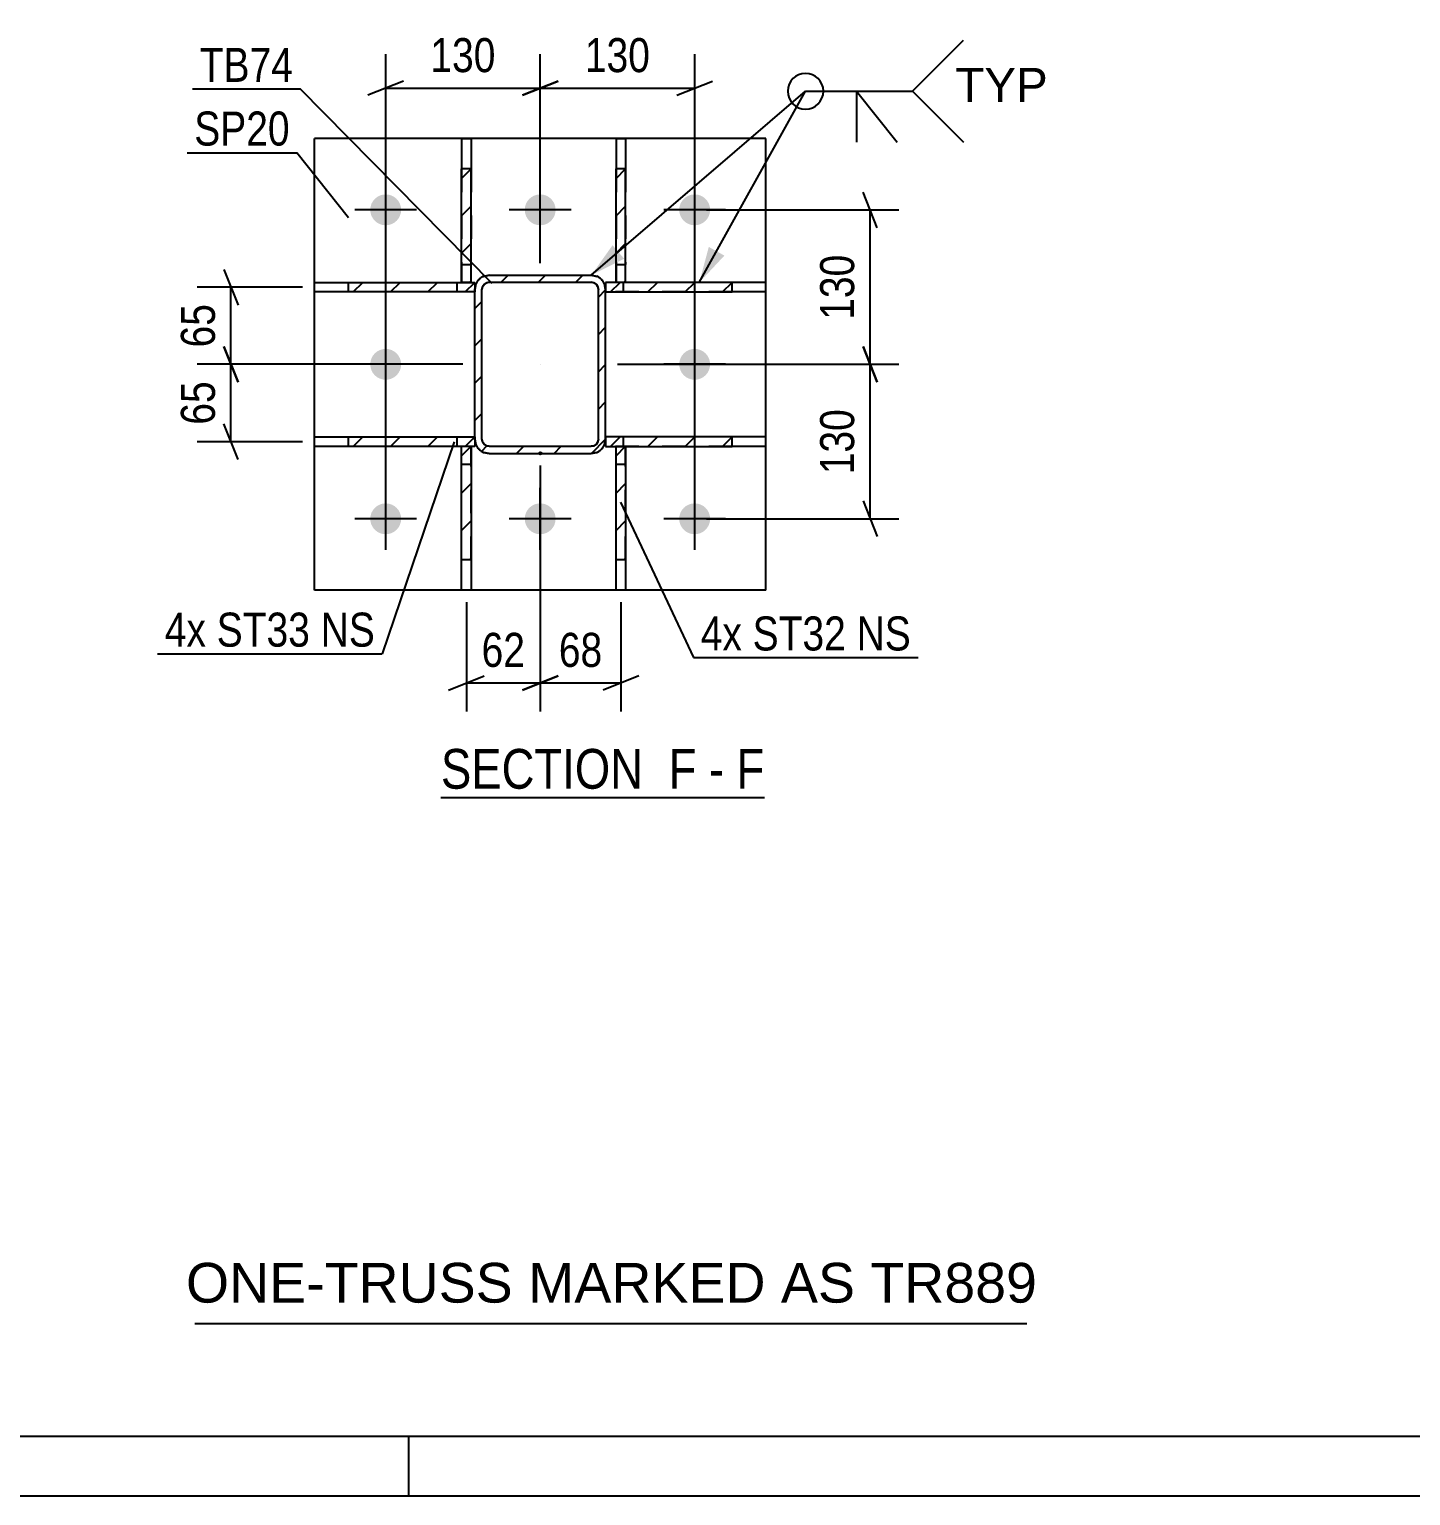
# Model space of a CAD drawing. Header units: millimetres. Extents: x -85 to 756, y -411 to 183.
# Drawn here: x 304.2 to 420.5, y -411.3 to -287.9 of the extents above; entities that cross this region are included whole.
import ezdxf

# ---------------------------------------------------------------- set-up
doc = ezdxf.new("R2010")
doc.units = ezdxf.units.MM
doc.linetypes.add('DXK_LINE_DOT2', pattern=[3.9198, 1.9599, -1.9599])
doc.linetypes.add('DXK_LINE_DOT3', pattern=[5.9187, 2.979, -0.9799, 0.9799, -0.9799])
doc.styles.add('Arial', font='ARIAL.TTF', dxfattribs={"height": 0.2})
doc.styles.add('Arial Narrow', font='ARIALN.TTF', dxfattribs={"height": 0.2})

# ---------------------------------------------------------------- blocks, each defined once
blk = doc.blocks.new('Unknown-814185790-1133')
at = {"color": 5, "linetype": 'Continuous'}
for p, q in [((-79.85, -406.26), (751.15, -406.26)), ((336.15, -411.26), (336.15, -406.26)), ((-84.85, -411.26), (756.15, -411.26))]:
    blk.add_line(p, q, dxfattribs=at)
blk = doc.blocks.new('Unknown-814185790-14881')
at = {"color": 7, "linetype": 'Continuous'}
blk.add_line((318.15, -396.76), (388.15, -396.76), dxfattribs=at)
at = {"color": 7, "style": 'Arial'}
blk.add_text('ONE-TRUSS MARKED AS TR889', height=3.3428, dxfattribs=at).set_placement((317.4, -395.01))
blk = doc.blocks.new('Unknown-814185790-17 - 2317')
at = {"color": 6, "linetype": 'Continuous'}
blk.add_line((338.86, -352.51), (366.08, -352.51), dxfattribs=at)
at = {"color": 0, "linetype": 'Continuous'}
for points in [[(356.97, -351.76), (356.97, -348.26), (338.86, -348.26), (338.86, -351.76)], [(360.36, -351.76), (360.36, -348.26), (358.02, -348.26), (358.02, -351.76)], [(362.68, -351.76), (362.68, -348.26), (361.41, -348.26), (361.41, -351.76)], [(366.08, -351.76), (366.08, -348.26), (363.73, -348.26), (363.73, -351.76)]]:
    blk.add_wipeout(points, dxfattribs=at)
at = {"color": 7, "linetype": 'Continuous', "style": 'Arial Narrow'}
for s, p in [('SECTION ', (338.86, -351.76)), ('F', (358.02, -351.76)), ('F', (363.73, -351.76)), ('-', (361.41, -351.76))]:
    blk.add_text(s, height=3.34, dxfattribs=at).set_placement(p)
blk = doc.blocks.new('Part-814185790-2402 - 2317')
at = {"linetype": 'Continuous'}
h = blk.add_hatch(dxfattribs=at)
h.set_pattern_fill('', scale=0.7, style=0, pattern_type=0)
h.set_pattern_definition([(45, (341.3982, -322.9457), (-1.57154, 1.57154), [])])
h.paths.add_polyline_path([(341.4, -332.5), (341.4, -322.95), (340.6, -322.95), (340.6, -332.5)])
at = {"color": 7, "linetype": 'DXK_LINE_DOT2'}
for p, q in [((340.6, -324.45), (340.6, -322.95)), ((340.6, -322.95), (341.4, -322.95)), ((341.4, -332.5), (341.4, -322.95)), ((340.6, -324.45), (341.4, -324.45)), ((340.6, -332.5), (340.6, -324.45))]:
    blk.add_line(p, q, dxfattribs=at)
at = {"color": 2, "linetype": 'Continuous'}
for p, q in [((340.6, -332.5), (340.6, -322.95)), ((340.6, -322.95), (341.4, -322.95)), ((341.4, -322.95), (341.4, -332.5)), ((340.6, -335.06), (340.6, -332.5)), ((341.4, -332.5), (340.6, -332.5)), ((341.4, -332.5), (341.4, -335.06)), ((341.4, -335.06), (340.6, -335.06))]:
    blk.add_line(p, q, dxfattribs=at)
blk = doc.blocks.new('Part-814185790-2386 - 2317')
at = {"linetype": 'Continuous'}
h = blk.add_hatch(dxfattribs=at)
h.set_pattern_fill('', scale=0.7, style=0, pattern_type=0)
h.set_pattern_definition([(45, (341.713, -322.156), (-1.57154, 1.57154), [])])
h.paths.add_polyline_path([(341.71, -322.96), (341.71, -322.16), (331.07, -322.16), (331.07, -322.96)])
at = {"color": 2, "linetype": 'Continuous'}
for p, q in [((328.21, -322.96), (328.21, -322.16)), ((328.21, -322.16), (331.07, -322.16)), ((331.07, -322.96), (328.21, -322.96)), ((331.07, -322.16), (341.71, -322.16)), ((331.07, -322.96), (331.07, -322.16)), ((341.71, -322.96), (331.07, -322.96)), ((341.71, -322.16), (341.71, -322.96))]:
    blk.add_line(p, q, dxfattribs=at)
at = {"color": 7, "linetype": 'DXK_LINE_DOT2'}
for p, q in [((331.07, -322.16), (341.71, -322.16)), ((341.71, -322.96), (331.07, -322.96)), ((340.21, -322.96), (340.21, -322.16)), ((341.71, -322.16), (341.71, -322.96))]:
    blk.add_line(p, q, dxfattribs=at)
blk = doc.blocks.new('Bolt-814185790-2327 - 2317')
at = {"linetype": 'Continuous'}
for points in [[(332.91, -303.05, -1), (335.51, -303.05, -1)], [(345.91, -303.05, -1), (348.51, -303.05, -1)], [(358.91, -303.05, -1), (361.51, -303.05, -1)], [(332.91, -316.05, -1), (335.51, -316.05, -1)], [(358.91, -316.05, -1), (361.51, -316.05, -1)], [(332.91, -329.05, -1), (335.51, -329.05, -1)], [(345.91, -329.05, -1), (348.51, -329.05, -1)], [(358.91, -329.05, -1), (361.51, -329.05, -1)]]:
    blk.add_hatch(color=1, dxfattribs=at).paths.add_polyline_path(points)
at = {"color": 1, "linetype": 'Continuous'}
for p, q in [((334.21, -305.65), (334.21, -300.45)), ((347.21, -305.65), (347.21, -300.45)), ((360.21, -305.65), (360.21, -300.45)), ((336.81, -303.05), (331.61, -303.05)), ((349.81, -303.05), (344.61, -303.05)), ((362.81, -303.05), (357.61, -303.05)), ((334.21, -318.65), (334.21, -313.45)), ((360.21, -318.65), (360.21, -313.45)), ((336.81, -316.05), (331.61, -316.05)), ((362.81, -316.05), (357.61, -316.05)), ((334.21, -331.65), (334.21, -326.45)), ((347.21, -331.65), (347.21, -326.45)), ((360.21, -331.65), (360.21, -326.45)), ((336.81, -329.05), (331.61, -329.05)), ((349.81, -329.05), (344.61, -329.05)), ((362.81, -329.05), (357.61, -329.05))]:
    blk.add_line(p, q, dxfattribs=at)
blk = doc.blocks.new('Part-814185790-2380 - 2317')
at = {"linetype": 'Continuous'}
h = blk.add_hatch(dxfattribs=at)
h.set_pattern_fill('', scale=0.7, style=0, pattern_type=0)
h.set_pattern_definition([(45, (363.361, -322.1557), (-1.57154, 1.57154), [])])
h.paths.add_polyline_path([(363.36, -322.96), (363.36, -322.16), (352.71, -322.16), (352.71, -322.96)])
at = {"color": 7, "linetype": 'DXK_LINE_DOT2'}
for p, q in [((363.36, -322.16), (352.71, -322.16)), ((352.71, -322.16), (352.71, -322.96)), ((363.36, -322.96), (352.71, -322.96)), ((354.21, -322.96), (354.21, -322.16))]:
    blk.add_line(p, q, dxfattribs=at)
at = {"color": 2, "linetype": 'Continuous'}
for p, q in [((363.36, -322.16), (352.71, -322.16)), ((352.71, -322.16), (352.71, -322.96)), ((352.71, -322.96), (363.36, -322.96)), ((366.21, -322.16), (363.36, -322.16)), ((363.36, -322.96), (363.36, -322.16)), ((366.21, -322.96), (363.36, -322.96)), ((366.21, -322.96), (366.21, -322.16))]:
    blk.add_line(p, q, dxfattribs=at)
blk = doc.blocks.new('Part-814185790-2364 - 2317')
at = {"color": 2, "linetype": 'Continuous'}
for p, q in [((328.21, -335.05), (328.21, -297.05)), ((366.21, -297.05), (328.21, -297.05)), ((366.21, -335.05), (366.21, -297.05)), ((366.21, -335.05), (328.21, -335.05))]:
    blk.add_line(p, q, dxfattribs=at)
blk = doc.blocks.new('Part-814185790-2385 - 2317')
at = {"linetype": 'Continuous'}
h = blk.add_hatch(dxfattribs=at)
h.set_pattern_fill('', scale=0.7, style=0, pattern_type=0)
h.set_pattern_definition([(45, (363.3611, -309.1557), (-1.57154, 1.57154), [])])
h.paths.add_polyline_path([(363.36, -309.96), (363.36, -309.16), (352.71, -309.16), (352.71, -309.96)])
at = {"color": 7, "linetype": 'DXK_LINE_DOT2'}
for p, q in [((363.36, -309.16), (352.71, -309.16)), ((352.71, -309.16), (352.71, -309.96)), ((354.21, -309.96), (354.21, -309.16)), ((363.36, -309.96), (352.71, -309.96))]:
    blk.add_line(p, q, dxfattribs=at)
at = {"color": 2, "linetype": 'Continuous'}
for p, q in [((363.36, -309.16), (352.71, -309.16)), ((352.71, -309.16), (352.71, -309.96)), ((366.21, -309.16), (363.36, -309.16)), ((363.36, -309.96), (363.36, -309.16)), ((366.21, -309.96), (366.21, -309.16)), ((352.71, -309.96), (363.36, -309.96)), ((366.21, -309.96), (363.36, -309.96))]:
    blk.add_line(p, q, dxfattribs=at)
blk = doc.blocks.new('Part-814185790-2387 - 2317')
at = {"linetype": 'Continuous'}
h = blk.add_hatch(dxfattribs=at)
h.set_pattern_fill('', scale=0.7, style=0, pattern_type=0)
h.set_pattern_definition([(45, (341.713, -309.156), (-1.57154, 1.57154), [])])
h.paths.add_polyline_path([(341.71, -309.96), (341.71, -309.16), (331.07, -309.16), (331.07, -309.96)])
at = {"color": 2, "linetype": 'Continuous'}
for p, q in [((328.21, -309.96), (328.21, -309.16)), ((328.21, -309.16), (331.07, -309.16)), ((331.07, -309.16), (341.71, -309.16)), ((331.07, -309.96), (331.07, -309.16)), ((341.71, -309.16), (341.71, -309.96)), ((331.07, -309.96), (328.21, -309.96)), ((341.71, -309.96), (331.07, -309.96))]:
    blk.add_line(p, q, dxfattribs=at)
at = {"color": 7, "linetype": 'DXK_LINE_DOT2'}
for p, q in [((331.07, -309.16), (341.71, -309.16)), ((340.21, -309.96), (340.21, -309.16)), ((341.71, -309.16), (341.71, -309.96)), ((341.71, -309.96), (331.07, -309.96))]:
    blk.add_line(p, q, dxfattribs=at)
blk = doc.blocks.new('Part-814185790-2403 - 2317')
at = {"linetype": 'Continuous'}
h = blk.add_hatch(dxfattribs=at)
h.set_pattern_fill('', scale=0.7, style=0, pattern_type=0)
h.set_pattern_definition([(45, (354.3976, -322.9457), (-1.57154, 1.57154), [])])
h.paths.add_polyline_path([(354.4, -332.5), (354.4, -322.95), (353.6, -322.95), (353.6, -332.5)])
at = {"color": 7, "linetype": 'DXK_LINE_DOT2'}
for p, q in [((353.6, -324.45), (353.6, -322.95)), ((353.6, -322.95), (354.4, -322.95)), ((354.4, -332.5), (354.4, -322.95)), ((353.6, -324.45), (354.4, -324.45)), ((353.6, -332.5), (353.6, -324.45))]:
    blk.add_line(p, q, dxfattribs=at)
at = {"color": 2, "linetype": 'Continuous'}
for p, q in [((353.6, -332.5), (353.6, -322.95)), ((353.6, -322.95), (354.4, -322.95)), ((354.4, -322.95), (354.4, -332.5)), ((353.6, -335.06), (353.6, -332.5)), ((354.4, -332.5), (353.6, -332.5)), ((354.4, -332.5), (354.4, -335.06)), ((354.4, -335.06), (353.6, -335.06))]:
    blk.add_line(p, q, dxfattribs=at)
blk = doc.blocks.new('Part-814185790-2408 - 2317')
at = {"linetype": 'Continuous'}
h = blk.add_hatch(dxfattribs=at)
h.set_pattern_fill('', scale=0.7, style=0, pattern_type=0)
h.set_pattern_definition([(45, (341.3977, -299.6095), (-1.57154, 1.57154), [])])
h.paths.add_polyline_path([(341.4, -309.15), (341.4, -299.61), (340.6, -299.61), (340.6, -309.15)])
at = {"color": 2, "linetype": 'Continuous'}
for p, q in [((340.6, -297.06), (340.6, -299.61)), ((340.6, -297.06), (341.4, -297.06)), ((341.4, -297.06), (341.4, -299.61)), ((340.6, -309.15), (340.6, -299.61)), ((341.4, -299.61), (340.6, -299.61)), ((341.4, -309.15), (341.4, -299.61)), ((340.6, -309.15), (341.4, -309.15))]:
    blk.add_line(p, q, dxfattribs=at)
at = {"color": 7, "linetype": 'DXK_LINE_DOT2'}
for p, q in [((340.6, -299.61), (340.6, -309.15)), ((341.4, -299.61), (341.4, -307.65)), ((340.6, -307.65), (341.4, -307.65)), ((341.4, -309.15), (341.4, -307.65)), ((340.6, -309.15), (341.4, -309.15))]:
    blk.add_line(p, q, dxfattribs=at)
blk = doc.blocks.new('Part-814185790-2409 - 2317')
at = {"linetype": 'Continuous'}
h = blk.add_hatch(dxfattribs=at)
h.set_pattern_fill('', scale=0.7, style=0, pattern_type=0)
h.set_pattern_definition([(45, (354.3971, -299.6095), (-1.57154, 1.57154), [])])
h.paths.add_polyline_path([(354.4, -309.15), (354.4, -299.61), (353.6, -299.61), (353.6, -309.15)])
at = {"color": 2, "linetype": 'Continuous'}
for p, q in [((353.6, -297.06), (353.6, -299.61)), ((353.6, -297.06), (354.4, -297.06)), ((354.4, -297.06), (354.4, -299.61)), ((353.6, -309.15), (353.6, -299.61)), ((354.4, -299.61), (353.6, -299.61)), ((354.4, -309.15), (354.4, -299.61)), ((353.6, -309.15), (354.4, -309.15))]:
    blk.add_line(p, q, dxfattribs=at)
at = {"color": 7, "linetype": 'DXK_LINE_DOT2'}
for p, q in [((353.6, -299.61), (353.6, -309.15)), ((354.4, -299.61), (354.4, -307.65)), ((353.6, -307.65), (354.4, -307.65)), ((354.4, -309.15), (354.4, -307.65)), ((353.6, -309.15), (354.4, -309.15))]:
    blk.add_line(p, q, dxfattribs=at)
blk = doc.blocks.new('Part-814185790-2422 - 2317')
at = {"linetype": 'Continuous'}
h = blk.add_hatch(dxfattribs=at)
h.set_pattern_fill('', scale=0.7, style=0, pattern_type=0)
h.set_pattern_definition([(45, (352.713, -322.354), (-1.57154, 1.57154), [])])
h.paths.add_polyline_path([(352.62, -322.81), (352.71, -322.35), (352.71, -309.75), (352.62, -309.29), (352.36, -308.91), (351.97, -308.65), (351.51, -308.55), (342.91, -308.55), (342.45, -308.65), (342.06, -308.91), (341.8, -309.29), (341.71, -309.75), (341.71, -322.35), (341.8, -322.81), (342.06, -323.2), (342.45, -323.46), (342.91, -323.55), (351.51, -323.55), (351.97, -323.46), (352.36, -323.2)])
h.paths.add_polyline_path([(351.74, -322.91), (351.51, -322.95), (342.91, -322.95), (342.68, -322.91), (342.49, -322.78), (342.36, -322.58), (342.31, -322.35), (342.31, -309.75), (342.36, -309.52), (342.49, -309.33), (342.68, -309.2), (342.91, -309.15), (351.51, -309.15), (351.74, -309.2), (351.94, -309.33), (352.07, -309.52), (352.11, -309.75), (352.11, -322.35), (352.07, -322.58), (351.94, -322.78)])
blk.add_hatch(color=30, dxfattribs=at).paths.add_polyline_path([(347.21, -323.65, -1), (347.21, -323.45, -1)])
at = {"color": 7, "linetype": 'DXK_LINE_DOT2'}
for p, q in [((341.71, -309.75), (341.8, -309.29)), ((342.36, -309.52), (342.31, -309.75)), ((342.49, -309.33), (342.36, -309.52)), ((342.45, -308.65), (342.91, -308.55)), ((342.68, -309.2), (342.49, -309.33)), ((342.91, -309.15), (342.68, -309.2)), ((342.91, -308.55), (351.51, -308.55)), ((342.91, -309.15), (351.51, -309.15)), ((351.51, -308.55), (351.97, -308.65)), ((351.74, -309.2), (351.51, -309.15)), ((351.94, -309.33), (351.74, -309.2)), ((352.07, -309.52), (351.94, -309.33)), ((352.11, -309.75), (352.07, -309.52)), ((352.62, -309.29), (352.71, -309.75)), ((341.71, -322.35), (341.71, -309.75)), ((342.31, -322.35), (342.31, -309.75)), ((352.11, -322.35), (352.11, -309.75)), ((352.71, -322.35), (352.71, -309.75)), ((341.8, -322.81), (341.71, -322.35)), ((342.31, -322.35), (342.36, -322.58)), ((342.36, -322.58), (342.49, -322.78)), ((342.49, -322.78), (342.68, -322.91)), ((342.68, -322.91), (342.91, -322.95)), ((342.91, -322.95), (351.51, -322.95)), ((351.51, -322.95), (351.74, -322.91)), ((351.74, -322.91), (351.94, -322.78)), ((351.94, -322.78), (352.07, -322.58)), ((352.07, -322.58), (352.11, -322.35)), ((352.71, -322.35), (352.62, -322.81)), ((342.91, -323.55), (342.45, -323.46)), ((342.91, -323.55), (351.51, -323.55)), ((351.97, -323.46), (351.51, -323.55))]:
    blk.add_line(p, q, dxfattribs=at)
at = {"color": 2, "linetype": 'Continuous'}
for p, q in [((341.8, -309.29), (341.71, -309.75)), ((342.31, -309.75), (342.36, -309.52)), ((342.36, -309.52), (342.49, -309.33)), ((342.91, -308.55), (342.45, -308.65)), ((342.49, -309.33), (342.68, -309.2)), ((342.68, -309.2), (342.91, -309.15)), ((342.91, -308.55), (351.51, -308.55)), ((342.91, -309.15), (351.51, -309.15)), ((351.97, -308.65), (351.51, -308.55)), ((351.51, -309.15), (351.74, -309.2)), ((351.74, -309.2), (351.94, -309.33)), ((351.94, -309.33), (352.07, -309.52)), ((352.07, -309.52), (352.11, -309.75)), ((352.71, -309.75), (352.62, -309.29)), ((341.71, -322.35), (341.71, -309.75)), ((342.31, -322.35), (342.31, -309.75)), ((352.11, -322.35), (352.11, -309.75)), ((352.71, -322.35), (352.71, -309.75)), ((341.71, -322.35), (341.8, -322.81)), ((342.36, -322.58), (342.31, -322.35)), ((342.49, -322.78), (342.36, -322.58)), ((342.68, -322.91), (342.49, -322.78)), ((342.91, -322.95), (342.68, -322.91)), ((342.91, -322.95), (351.51, -322.95)), ((351.74, -322.91), (351.51, -322.95)), ((351.94, -322.78), (351.74, -322.91)), ((352.07, -322.58), (351.94, -322.78)), ((352.11, -322.35), (352.07, -322.58)), ((352.62, -322.81), (352.71, -322.35)), ((342.45, -323.46), (342.91, -323.55)), ((342.91, -323.55), (351.51, -323.55)), ((351.51, -323.55), (351.97, -323.46))]:
    blk.add_line(p, q, dxfattribs=at)
at = {"color": 7, "linetype": 'DXK_LINE_DOT3'}
blk.add_line((347.21, -316.05), (347.21, -316.05), dxfattribs=at)
at = {"color": 30, "linetype": 'DXK_LINE_DOT3'}
blk.add_line((347.21, -323.55), (347.21, -323.55), dxfattribs=at)
at = {"color": 30, "linetype": 'Continuous'}
blk.add_circle((347.21, -323.55), 0.1, dxfattribs=at)
at = {"color": 7, "linetype": 'DXK_LINE_DOT2'}
for centre, start, end in [((342.91, -309.75), 112.5, 157.5), ((351.51, -309.75), 22.5, 67.5), ((342.91, -322.35), 202.5, 247.5), ((351.51, -322.35), 292.5, 337.5)]:
    blk.add_arc(centre, 1.2, start, end, dxfattribs=at)
at = {"color": 2, "linetype": 'Continuous'}
for centre, start, end in [((342.91, -309.75), 112.5, 157.5), ((351.51, -309.75), 22.5, 67.5), ((342.91, -322.35), 202.5, 247.5), ((351.51, -322.35), 292.5, 337.5)]:
    blk.add_arc(centre, 1.2, start, end, dxfattribs=at)
blk = doc.blocks.new('StraightDimension-814185790-2579 - 2317')
at = {"color": 7, "linetype": 'Continuous'}
for p, q in [((347.21, -324.55), (347.21, -345.26)), ((354, -336.06), (354, -345.26)), ((345.71, -343.46), (348.71, -342.26)), ((347.21, -342.86), (354, -342.86)), ((355.5, -342.26), (352.5, -343.46))]:
    blk.add_line(p, q, dxfattribs=at)
at = {"color": 0}
blk.add_wipeout([(353.03, -342.11), (353.03, -337.91), (348.18, -337.91), (348.18, -342.11)], dxfattribs=at)
at = {"color": 3, "style": 'Arial Narrow'}
blk.add_text('68', height=2.863, dxfattribs=at).set_placement((348.78, -341.51))
blk = doc.blocks.new('StraightDimension-814185790-2526 - 2317')
at = {"color": 7, "linetype": 'Continuous'}
for p, q in [((347.21, -307.55), (347.21, -289.96)), ((360.21, -328.05), (360.21, -289.96)), ((348.71, -292.21), (345.71, -293.41)), ((358.71, -293.41), (361.71, -292.21)), ((347.21, -292.81), (360.21, -292.81))]:
    blk.add_line(p, q, dxfattribs=at)
at = {"color": 0}
blk.add_wipeout([(357.06, -292.06), (357.06, -287.86), (350.37, -287.86), (350.37, -292.06)], dxfattribs=at)
at = {"color": 3, "style": 'Arial Narrow'}
blk.add_text('130', height=2.863, dxfattribs=at).set_placement((350.97, -291.46))
blk = doc.blocks.new('StraightDimension-814185790-2535 - 2317')
at = {"color": 7, "linetype": 'Continuous'}
for p, q in [((334.21, -328.05), (334.21, -289.96)), ((347.21, -307.55), (347.21, -289.96)), ((335.71, -292.21), (332.71, -293.41)), ((345.71, -293.41), (348.71, -292.21)), ((334.21, -292.81), (347.21, -292.81))]:
    blk.add_line(p, q, dxfattribs=at)
at = {"color": 0}
blk.add_wipeout([(344.06, -292.06), (344.06, -287.86), (337.37, -287.86), (337.37, -292.06)], dxfattribs=at)
at = {"color": 3, "style": 'Arial Narrow'}
blk.add_text('130', height=2.863, dxfattribs=at).set_placement((337.97, -291.46))
blk = doc.blocks.new('StraightDimension-814185790-2545 - 2317')
at = {"color": 7, "linetype": 'Continuous'}
for p, q in [((320.59, -314.55), (321.79, -317.55)), ((340.71, -316.05), (318.34, -316.05)), ((321.19, -322.56), (321.19, -316.05)), ((321.79, -324.06), (320.59, -321.06)), ((327.21, -322.56), (318.34, -322.56))]:
    blk.add_line(p, q, dxfattribs=at)
at = {"color": 0}
blk.add_wipeout([(320.44, -316.88), (316.24, -316.88), (316.24, -321.73), (320.44, -321.73)], dxfattribs=at)
at = {"color": 3, "style": 'Arial Narrow'}
blk.add_text('65', height=2.863, rotation=90.0002, dxfattribs=at).set_placement((319.84, -321.13))
blk = doc.blocks.new('StraightDimension-814185790-2551 - 2317')
at = {"color": 7, "linetype": 'Continuous'}
for p, q in [((320.59, -308.06), (321.79, -311.06)), ((327.21, -309.56), (318.34, -309.56)), ((321.19, -316.05), (321.19, -309.56)), ((321.79, -317.55), (320.59, -314.55)), ((340.71, -316.05), (318.34, -316.05))]:
    blk.add_line(p, q, dxfattribs=at)
at = {"color": 0}
blk.add_wipeout([(320.44, -310.38), (316.24, -310.38), (316.24, -315.23), (320.44, -315.23)], dxfattribs=at)
at = {"color": 3, "style": 'Arial Narrow'}
blk.add_text('65', height=2.863, rotation=90.0002, dxfattribs=at).set_placement((319.84, -314.63))
blk = doc.blocks.new('StraightDimension-814185790-2558 - 2317')
at = {"color": 7, "linetype": 'Continuous'}
for p, q in [((375.58, -304.55), (374.38, -301.55)), ((361.21, -303.05), (377.38, -303.05)), ((374.98, -316.05), (374.98, -303.05)), ((374.38, -314.55), (375.58, -317.55)), ((353.71, -316.05), (377.38, -316.05))]:
    blk.add_line(p, q, dxfattribs=at)
at = {"color": 0}
blk.add_wipeout([(374.23, -306.21), (370.03, -306.21), (370.03, -312.9), (374.23, -312.9)], dxfattribs=at)
at = {"color": 3, "style": 'Arial Narrow'}
blk.add_text('130', height=2.863, rotation=90.0002, dxfattribs=at).set_placement((373.63, -312.3))
blk = doc.blocks.new('StraightDimension-814185790-2568 - 2317')
at = {"color": 7, "linetype": 'Continuous'}
for p, q in [((375.58, -317.55), (374.38, -314.55)), ((353.71, -316.05), (377.38, -316.05)), ((374.98, -329.05), (374.98, -316.05)), ((374.38, -327.55), (375.58, -330.55)), ((361.21, -329.05), (377.38, -329.05))]:
    blk.add_line(p, q, dxfattribs=at)
at = {"color": 0}
blk.add_wipeout([(374.23, -319.21), (370.03, -319.21), (370.03, -325.9), (374.23, -325.9)], dxfattribs=at)
at = {"color": 3, "style": 'Arial Narrow'}
blk.add_text('130', height=2.863, rotation=90.0002, dxfattribs=at).set_placement((373.63, -325.3))
blk = doc.blocks.new('StraightDimension-814185790-2588 - 2317')
at = {"color": 7, "linetype": 'Continuous'}
for p, q in [((347.21, -324.55), (347.21, -345.26)), ((341, -336.06), (341, -345.26)), ((339.5, -343.46), (342.5, -342.26)), ((341, -342.86), (347.21, -342.86)), ((348.71, -342.26), (345.71, -343.46))]:
    blk.add_line(p, q, dxfattribs=at)
at = {"color": 0}
blk.add_wipeout([(346.53, -342.11), (346.53, -337.91), (341.68, -337.91), (341.68, -342.11)], dxfattribs=at)
at = {"color": 3, "style": 'Arial Narrow'}
blk.add_text('62', height=2.863, dxfattribs=at).set_placement((342.28, -341.51))
blk = doc.blocks.new('Mark-814185790-2418 - 2317')
at = {"color": 0}
blk.add_wipeout([(326.42, -292.28), (326.42, -289.28), (318.56, -289.28), (318.56, -292.28)], dxfattribs=at)
blk.add_wipeout([(326.42, -292.28), (326.42, -289.28), (318.56, -289.28), (318.56, -292.28)], dxfattribs=at)
at = {"color": 30, "linetype": 'Continuous'}
for p in [(317.96, -292.88), (343.16, -309.26)]:
    blk.add_line(p, (327.02, -292.88), dxfattribs=at)
at = {"color": 3, "style": 'Arial Narrow'}
blk.add_text('TB74', height=2.863, dxfattribs=at).set_placement((318.56, -292.28))
blk = doc.blocks.new('Mark-814185790-2360 - 2317')
at = {"color": 0}
blk.add_wipeout([(326.14, -297.64), (326.14, -294.64), (318.1, -294.64), (318.1, -297.64)], dxfattribs=at)
blk.add_wipeout([(326.14, -297.64), (326.14, -294.64), (318.1, -294.64), (318.1, -297.64)], dxfattribs=at)
at = {"color": 30, "linetype": 'Continuous'}
for p in [(317.5, -298.24), (331.09, -303.71)]:
    blk.add_line(p, (326.74, -298.24), dxfattribs=at)
at = {"color": 3, "style": 'Arial Narrow'}
blk.add_text('SP20', height=2.863, dxfattribs=at).set_placement((318.1, -297.64))
blk = doc.blocks.new('WeldMark-814185790-2597 - 2317')
at = {"linetype": 'Continuous'}
for points in [[(354.28, -307.17), (351.51, -308.55), (353.3, -306.03)], [(362.71, -306.9), (360.6, -309.16), (361.4, -306.17)]]:
    blk.add_hatch(color=30, dxfattribs=at).paths.add_polyline_path(points)
at = {"color": 30, "linetype": 'Continuous'}
for p, q in [((351.51, -308.55), (369.54, -293.07)), ((360.6, -309.16), (369.54, -293.07)), ((369.54, -293.07), (378.54, -293.07))]:
    blk.add_line(p, q, dxfattribs=at)
at = {"color": 3, "linetype": 'Continuous'}
for q in [(377.26, -297.35), (373.83, -297.35)]:
    blk.add_line((373.83, -293.07), q, dxfattribs=at)
for start, end in [(90, 270), (270, 90)]:
    blk.add_arc((369.54, -293.07), 1.5, start, end, dxfattribs=at)
at = {"color": 0, "linetype": 'Continuous'}
blk.add_wipeout([(389.92, -293.97), (389.92, -290.97), (382.14, -290.97), (382.14, -293.97)], dxfattribs=at)
blk.add_wipeout([(389.92, -293.97), (389.92, -290.97), (382.14, -290.97), (382.14, -293.97)], dxfattribs=at)
at = {"color": 3, "linetype": 'Continuous'}
for q in [(382.83, -288.78), (382.83, -297.35)]:
    blk.add_line((378.54, -293.07), q, dxfattribs=at)
at = {"color": 3, "linetype": 'Continuous', "style": 'Arial'}
blk.add_text('TYP', height=2.865, dxfattribs=at).set_placement((382.14, -293.97))
blk = doc.blocks.new('MarkSet-814185790-2646 - 2317')
at = {"color": 0}
for points in [[(364.19, -340.13), (364.19, -337.13), (360.72, -337.13), (360.72, -340.13)], [(372.94, -340.13), (372.94, -337.13), (365.09, -337.13), (365.09, -340.13)], [(378.41, -340.13), (378.41, -337.13), (373.84, -337.13), (373.84, -340.13)]]:
    blk.add_wipeout(points, dxfattribs=at)
for points in [[(364.19, -340.13), (364.19, -337.13), (360.72, -337.13), (360.72, -340.13)], [(372.94, -340.13), (372.94, -337.13), (365.09, -337.13), (365.09, -340.13)], [(378.41, -340.13), (378.41, -337.13), (373.84, -337.13), (373.84, -340.13)]]:
    blk.add_wipeout(points, dxfattribs=at)
at = {"color": 30, "linetype": 'Continuous'}
for p, q in [((353.98, -327.65), (360.12, -340.73)), ((360.12, -340.73), (379.01, -340.73))]:
    blk.add_line(p, q, dxfattribs=at)
at = {"color": 3, "style": 'Arial Narrow'}
for s, p in [('4x', (360.72, -340.13)), ('ST32', (365.09, -340.13)), ('NS', (373.84, -340.13))]:
    blk.add_text(s, height=2.863, dxfattribs=at).set_placement(p)
blk = doc.blocks.new('MarkSet-814185790-2676 - 2317')
at = {"color": 0}
for points in [[(319.09, -339.81), (319.09, -336.81), (315.62, -336.81), (315.62, -339.81)], [(327.84, -339.81), (327.84, -336.81), (319.99, -336.81), (319.99, -339.81)], [(333.31, -339.81), (333.31, -336.81), (328.74, -336.81), (328.74, -339.81)]]:
    blk.add_wipeout(points, dxfattribs=at)
for points in [[(319.09, -339.81), (319.09, -336.81), (315.62, -336.81), (315.62, -339.81)], [(327.84, -339.81), (327.84, -336.81), (319.99, -336.81), (319.99, -339.81)], [(333.31, -339.81), (333.31, -336.81), (328.74, -336.81), (328.74, -339.81)]]:
    blk.add_wipeout(points, dxfattribs=at)
at = {"color": 30, "linetype": 'Continuous'}
for p in [(339.98, -322.58), (315.02, -340.41)]:
    blk.add_line(p, (333.91, -340.41), dxfattribs=at)
at = {"color": 3, "style": 'Arial Narrow'}
for s, p in [('4x', (315.62, -339.81)), ('ST33', (319.99, -339.81)), ('NS', (328.74, -339.81))]:
    blk.add_text(s, height=2.863, dxfattribs=at).set_placement(p)

msp = doc.modelspace()

# ---------------------------------------------------------------- block references
for name in ['Unknown-814185790-1133', 'Part-814185790-2364 - 2317', 'Part-814185790-2408 - 2317', 'Part-814185790-2409 - 2317', 'Bolt-814185790-2327 - 2317', 'Part-814185790-2387 - 2317', 'Part-814185790-2422 - 2317', 'Part-814185790-2385 - 2317', 'Part-814185790-2386 - 2317', 'Part-814185790-2402 - 2317', 'Part-814185790-2380 - 2317', 'Part-814185790-2403 - 2317', 'Unknown-814185790-14881']:
    msp.add_blockref(name, (0, 0))

# ---------------------------------------------------------------- next in the draw order: block references
for name in ['StraightDimension-814185790-2579 - 2317', 'Unknown-814185790-17 - 2317']:
    msp.add_blockref(name, (0, 0))

# ---------------------------------------------------------------- next in the draw order: block references
msp.add_blockref('StraightDimension-814185790-2526 - 2317', (0, 0))

# ---------------------------------------------------------------- next in the draw order: block references
for name in ['StraightDimension-814185790-2535 - 2317', 'StraightDimension-814185790-2558 - 2317']:
    msp.add_blockref(name, (0, 0))

# ---------------------------------------------------------------- next in the draw order: block references
for name in ['WeldMark-814185790-2597 - 2317', 'StraightDimension-814185790-2545 - 2317', 'StraightDimension-814185790-2568 - 2317']:
    msp.add_blockref(name, (0, 0))

# ---------------------------------------------------------------- next in the draw order: block references
for name in ['StraightDimension-814185790-2551 - 2317', 'StraightDimension-814185790-2588 - 2317', 'MarkSet-814185790-2646 - 2317']:
    msp.add_blockref(name, (0, 0))

# ---------------------------------------------------------------- next in the draw order: block references
for name in ['Mark-814185790-2418 - 2317', 'MarkSet-814185790-2676 - 2317']:
    msp.add_blockref(name, (0, 0))

# ---------------------------------------------------------------- next in the draw order: block references
msp.add_blockref('Mark-814185790-2360 - 2317', (0, 0))

doc.saveas('drawing.dxf')
